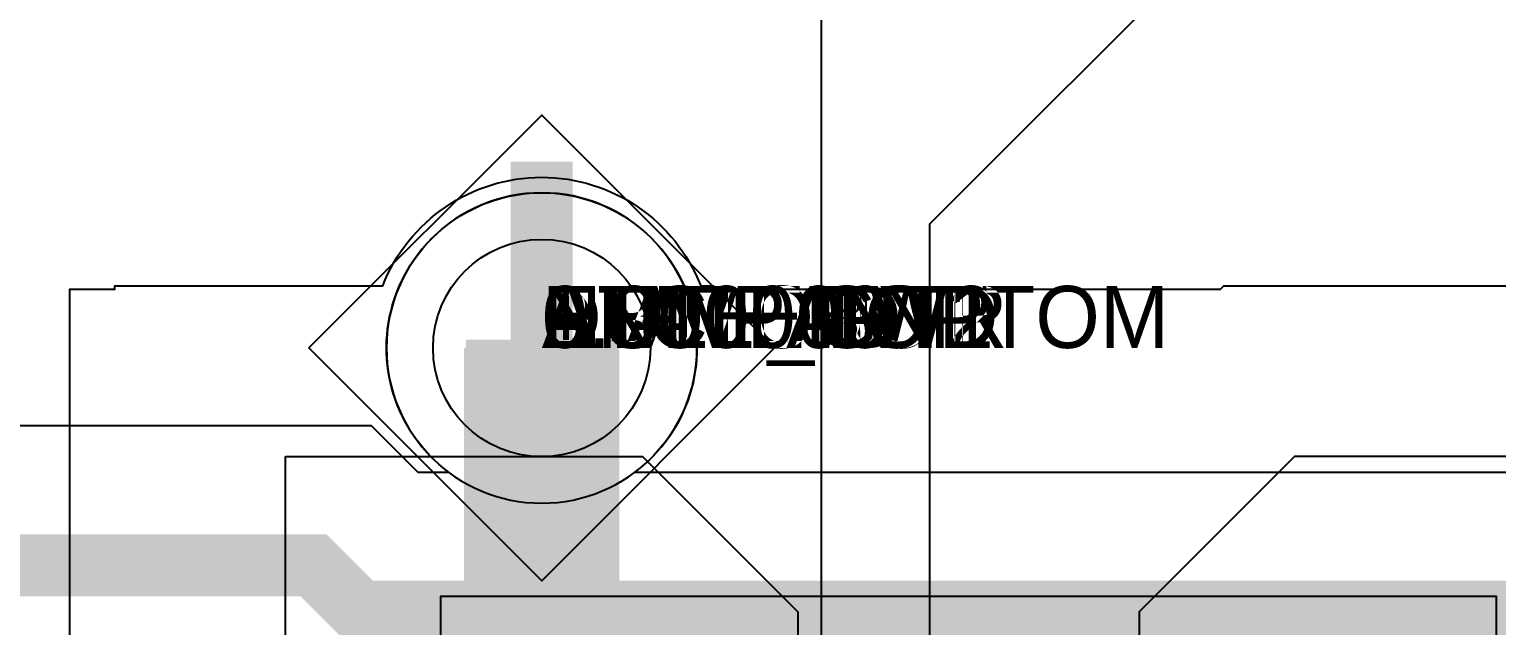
# Model space of a CAD drawing. Extents: x 0 to 323, y 0 to 320.
# Drawn here: x 78.412 to 83.139, y 263.161 to 265.083 of the extents above; entities that cross this region are included whole.
import ezdxf
from ezdxf.enums import TextEntityAlignment as Align

# ---------------------------------------------------------------- set-up
doc = ezdxf.new("R2010")
doc.units = 0
doc.header["$MEASUREMENT"] = 0
doc.layers.get('0').update_dxf_attribs({"linetype": 'CONTINUOUS'})
for name, color, linetype in [('CDN_FIGURES', 7, 'CONTINUOUS'), ('ETCH_BOTTOM', 7, 'CONTINUOUS'), ('ETCH_GND', 3, 'CONTINUOUS'), ('ETCH_INT1', 4, 'CONTINUOUS'), ('ETCH_INT2', 5, 'CONTINUOUS'), ('ETCH_PWR', 6, 'CONTINUOUS'), ('ETCH_TOP', 2, 'CONTINUOUS'), ('MANUFACTURING_NCLEGEND-1-6', 8, 'CONTINUOUS'), ('PACKAGE_GEOMETRY_ASSEMBLY_TOP', 11, 'CONTINUOUS')]:
    doc.layers.add(name, color=color, linetype=linetype)

# ---------------------------------------------------------------- blocks, each defined once
blk = doc.blocks.new('PAD_INFO')
for tag in ['SHAPE_TYPE', 'PAD_HEIGHT', 'PAD_LAYER', 'PAD_TYPE', 'PAD_WIDTH']:
    blk.add_attdef(tag, (0, 0), '', height=0.2)
at = {"flags": 2}
blk.add_attdef('CDN_TYPE', (0, 0), '', height=0.2, dxfattribs=at)
blk = doc.blocks.new('DRILL_INFO')
at = {"flags": 2}
blk.add_attdef('CDN_TYPE', (0, 0), '', height=0.2, dxfattribs=at)
for tag in ['FSHAPE', 'FCHAR', 'DRILL_HEIGHT', 'DIAMETER', 'PLATED', 'DRILL_WIDTH']:
    blk.add_attdef(tag, (0, 0), '', height=0.2)
blk = doc.blocks.new('VIA0700X0300')
at = {"layer": 'ETCH_BOTTOM'}
blk.add_circle((0, 0), 0.35, dxfattribs=at)
at = {"layer": 'ETCH_GND'}
blk.add_circle((0, 0), 0.35, dxfattribs=at)
at = {"layer": 'ETCH_INT1'}
blk.add_circle((0, 0), 0.35, dxfattribs=at)
at = {"layer": 'ETCH_INT2'}
blk.add_circle((0, 0), 0.35, dxfattribs=at)
at = {"layer": 'ETCH_PWR'}
blk.add_circle((0, 0), 0.35, dxfattribs=at)
at = {"layer": 'ETCH_TOP'}
blk.add_circle((0, 0), 0.35, dxfattribs=at)
ref = blk.add_blockref('PAD_INFO', (0, 0))
ref.add_attrib('PAD_LAYER', 'ETCH_TOP', (0, 0), dxfattribs={"height": 0.2})
ref.add_attrib('SHAPE_TYPE', 'NULL', (0, 0), dxfattribs={"height": 0.2})
ref.add_attrib('PAD_TYPE', 'ANTIPAD', (0, 0), dxfattribs={"height": 0.2})
ref.add_attrib('PAD_WIDTH', '0.000000', (0, 0), dxfattribs={"height": 0.2})
ref.add_attrib('PAD_HEIGHT', '0.000000', (0, 0), dxfattribs={"height": 0.2})
ref = blk.add_blockref('PAD_INFO', (0, 0))
ref.add_attrib('PAD_LAYER', 'ETCH_GND', (0, 0), dxfattribs={"height": 0.2})
ref.add_attrib('SHAPE_TYPE', 'NULL', (0, 0), dxfattribs={"height": 0.2})
ref.add_attrib('PAD_TYPE', 'ANTIPAD', (0, 0), dxfattribs={"height": 0.2})
ref.add_attrib('PAD_WIDTH', '0.000000', (0, 0), dxfattribs={"height": 0.2})
ref.add_attrib('PAD_HEIGHT', '0.000000', (0, 0), dxfattribs={"height": 0.2})
ref = blk.add_blockref('PAD_INFO', (0, 0))
ref.add_attrib('PAD_LAYER', 'ETCH_INT1', (0, 0), dxfattribs={"height": 0.2})
ref.add_attrib('SHAPE_TYPE', 'NULL', (0, 0), dxfattribs={"height": 0.2})
ref.add_attrib('PAD_TYPE', 'ANTIPAD', (0, 0), dxfattribs={"height": 0.2})
ref.add_attrib('PAD_WIDTH', '0.000000', (0, 0), dxfattribs={"height": 0.2})
ref.add_attrib('PAD_HEIGHT', '0.000000', (0, 0), dxfattribs={"height": 0.2})
ref = blk.add_blockref('PAD_INFO', (0, 0))
ref.add_attrib('PAD_LAYER', 'ETCH_INT2', (0, 0), dxfattribs={"height": 0.2})
ref.add_attrib('SHAPE_TYPE', 'NULL', (0, 0), dxfattribs={"height": 0.2})
ref.add_attrib('PAD_TYPE', 'ANTIPAD', (0, 0), dxfattribs={"height": 0.2})
ref.add_attrib('PAD_WIDTH', '0.000000', (0, 0), dxfattribs={"height": 0.2})
ref.add_attrib('PAD_HEIGHT', '0.000000', (0, 0), dxfattribs={"height": 0.2})
ref = blk.add_blockref('PAD_INFO', (0, 0))
ref.add_attrib('PAD_LAYER', 'ETCH_PWR', (0, 0), dxfattribs={"height": 0.2})
ref.add_attrib('SHAPE_TYPE', 'NULL', (0, 0), dxfattribs={"height": 0.2})
ref.add_attrib('PAD_TYPE', 'ANTIPAD', (0, 0), dxfattribs={"height": 0.2})
ref.add_attrib('PAD_WIDTH', '0.000000', (0, 0), dxfattribs={"height": 0.2})
ref.add_attrib('PAD_HEIGHT', '0.000000', (0, 0), dxfattribs={"height": 0.2})
ref = blk.add_blockref('PAD_INFO', (0, 0))
ref.add_attrib('PAD_LAYER', 'ETCH_BOTTOM', (0, 0), dxfattribs={"height": 0.2})
ref.add_attrib('SHAPE_TYPE', 'NULL', (0, 0), dxfattribs={"height": 0.2})
ref.add_attrib('PAD_TYPE', 'ANTIPAD', (0, 0), dxfattribs={"height": 0.2})
ref.add_attrib('PAD_WIDTH', '0.000000', (0, 0), dxfattribs={"height": 0.2})
ref.add_attrib('PAD_HEIGHT', '0.000000', (0, 0), dxfattribs={"height": 0.2})
ref = blk.add_blockref('PAD_INFO', (0, 0))
ref.add_attrib('PAD_LAYER', 'ETCH_TOP', (0, 0), dxfattribs={"height": 0.2})
ref.add_attrib('SHAPE_TYPE', 'NULL', (0, 0), dxfattribs={"height": 0.2})
ref.add_attrib('PAD_TYPE', 'THERMAL', (0, 0), dxfattribs={"height": 0.2})
ref.add_attrib('PAD_WIDTH', '0.000000', (0, 0), dxfattribs={"height": 0.2})
ref.add_attrib('PAD_HEIGHT', '0.000000', (0, 0), dxfattribs={"height": 0.2})
ref = blk.add_blockref('PAD_INFO', (0, 0))
ref.add_attrib('PAD_LAYER', 'ETCH_GND', (0, 0), dxfattribs={"height": 0.2})
ref.add_attrib('SHAPE_TYPE', 'NULL', (0, 0), dxfattribs={"height": 0.2})
ref.add_attrib('PAD_TYPE', 'THERMAL', (0, 0), dxfattribs={"height": 0.2})
ref.add_attrib('PAD_WIDTH', '0.000000', (0, 0), dxfattribs={"height": 0.2})
ref.add_attrib('PAD_HEIGHT', '0.000000', (0, 0), dxfattribs={"height": 0.2})
ref = blk.add_blockref('PAD_INFO', (0, 0))
ref.add_attrib('PAD_LAYER', 'ETCH_INT1', (0, 0), dxfattribs={"height": 0.2})
ref.add_attrib('SHAPE_TYPE', 'NULL', (0, 0), dxfattribs={"height": 0.2})
ref.add_attrib('PAD_TYPE', 'THERMAL', (0, 0), dxfattribs={"height": 0.2})
ref.add_attrib('PAD_WIDTH', '0.000000', (0, 0), dxfattribs={"height": 0.2})
ref.add_attrib('PAD_HEIGHT', '0.000000', (0, 0), dxfattribs={"height": 0.2})
ref = blk.add_blockref('PAD_INFO', (0, 0))
ref.add_attrib('PAD_LAYER', 'ETCH_INT2', (0, 0), dxfattribs={"height": 0.2})
ref.add_attrib('SHAPE_TYPE', 'NULL', (0, 0), dxfattribs={"height": 0.2})
ref.add_attrib('PAD_TYPE', 'THERMAL', (0, 0), dxfattribs={"height": 0.2})
ref.add_attrib('PAD_WIDTH', '0.000000', (0, 0), dxfattribs={"height": 0.2})
ref.add_attrib('PAD_HEIGHT', '0.000000', (0, 0), dxfattribs={"height": 0.2})
ref = blk.add_blockref('PAD_INFO', (0, 0))
ref.add_attrib('PAD_LAYER', 'ETCH_PWR', (0, 0), dxfattribs={"height": 0.2})
ref.add_attrib('SHAPE_TYPE', 'NULL', (0, 0), dxfattribs={"height": 0.2})
ref.add_attrib('PAD_TYPE', 'THERMAL', (0, 0), dxfattribs={"height": 0.2})
ref.add_attrib('PAD_WIDTH', '0.000000', (0, 0), dxfattribs={"height": 0.2})
ref.add_attrib('PAD_HEIGHT', '0.000000', (0, 0), dxfattribs={"height": 0.2})
ref = blk.add_blockref('PAD_INFO', (0, 0))
ref.add_attrib('PAD_LAYER', 'ETCH_BOTTOM', (0, 0), dxfattribs={"height": 0.2})
ref.add_attrib('SHAPE_TYPE', 'NULL', (0, 0), dxfattribs={"height": 0.2})
ref.add_attrib('PAD_TYPE', 'THERMAL', (0, 0), dxfattribs={"height": 0.2})
ref.add_attrib('PAD_WIDTH', '0.000000', (0, 0), dxfattribs={"height": 0.2})
ref.add_attrib('PAD_HEIGHT', '0.000000', (0, 0), dxfattribs={"height": 0.2})
ref = blk.add_blockref('PAD_INFO', (0, 0))
ref.add_attrib('PAD_LAYER', 'ETCH_TOP', (0, 0), dxfattribs={"height": 0.2})
ref.add_attrib('SHAPE_TYPE', 'CIRCLE', (0, 0), dxfattribs={"height": 0.2})
ref.add_attrib('PAD_TYPE', 'REGULAR', (0, 0), dxfattribs={"height": 0.2})
ref.add_attrib('PAD_WIDTH', '0.700000', (0, 0), dxfattribs={"height": 0.2})
ref.add_attrib('PAD_HEIGHT', '0.700000', (0, 0), dxfattribs={"height": 0.2})
ref = blk.add_blockref('PAD_INFO', (0, 0))
ref.add_attrib('PAD_LAYER', 'ETCH_GND', (0, 0), dxfattribs={"height": 0.2})
ref.add_attrib('SHAPE_TYPE', 'CIRCLE', (0, 0), dxfattribs={"height": 0.2})
ref.add_attrib('PAD_TYPE', 'REGULAR', (0, 0), dxfattribs={"height": 0.2})
ref.add_attrib('PAD_WIDTH', '0.700000', (0, 0), dxfattribs={"height": 0.2})
ref.add_attrib('PAD_HEIGHT', '0.700000', (0, 0), dxfattribs={"height": 0.2})
ref = blk.add_blockref('PAD_INFO', (0, 0))
ref.add_attrib('PAD_LAYER', 'ETCH_INT1', (0, 0), dxfattribs={"height": 0.2})
ref.add_attrib('SHAPE_TYPE', 'CIRCLE', (0, 0), dxfattribs={"height": 0.2})
ref.add_attrib('PAD_TYPE', 'REGULAR', (0, 0), dxfattribs={"height": 0.2})
ref.add_attrib('PAD_WIDTH', '0.700000', (0, 0), dxfattribs={"height": 0.2})
ref.add_attrib('PAD_HEIGHT', '0.700000', (0, 0), dxfattribs={"height": 0.2})
ref = blk.add_blockref('PAD_INFO', (0, 0))
ref.add_attrib('PAD_LAYER', 'ETCH_INT2', (0, 0), dxfattribs={"height": 0.2})
ref.add_attrib('SHAPE_TYPE', 'CIRCLE', (0, 0), dxfattribs={"height": 0.2})
ref.add_attrib('PAD_TYPE', 'REGULAR', (0, 0), dxfattribs={"height": 0.2})
ref.add_attrib('PAD_WIDTH', '0.700000', (0, 0), dxfattribs={"height": 0.2})
ref.add_attrib('PAD_HEIGHT', '0.700000', (0, 0), dxfattribs={"height": 0.2})
ref = blk.add_blockref('PAD_INFO', (0, 0))
ref.add_attrib('PAD_LAYER', 'ETCH_PWR', (0, 0), dxfattribs={"height": 0.2})
ref.add_attrib('SHAPE_TYPE', 'CIRCLE', (0, 0), dxfattribs={"height": 0.2})
ref.add_attrib('PAD_TYPE', 'REGULAR', (0, 0), dxfattribs={"height": 0.2})
ref.add_attrib('PAD_WIDTH', '0.700000', (0, 0), dxfattribs={"height": 0.2})
ref.add_attrib('PAD_HEIGHT', '0.700000', (0, 0), dxfattribs={"height": 0.2})
ref = blk.add_blockref('PAD_INFO', (0, 0))
ref.add_attrib('PAD_LAYER', 'ETCH_BOTTOM', (0, 0), dxfattribs={"height": 0.2})
ref.add_attrib('SHAPE_TYPE', 'CIRCLE', (0, 0), dxfattribs={"height": 0.2})
ref.add_attrib('PAD_TYPE', 'REGULAR', (0, 0), dxfattribs={"height": 0.2})
ref.add_attrib('PAD_WIDTH', '0.700000', (0, 0), dxfattribs={"height": 0.2})
ref.add_attrib('PAD_HEIGHT', '0.700000', (0, 0), dxfattribs={"height": 0.2})
ref = blk.add_blockref('DRILL_INFO', (0, 0))
ref.add_attrib('DIAMETER', '0.300000', (0, 0), dxfattribs={"height": 0.2})
ref.add_attrib('PLATED', 'PLATED', (0, 0), dxfattribs={"height": 0.2})
ref.add_attrib('FSHAPE', 'DIAMOND', (0, 0), dxfattribs={"height": 0.2})
ref.add_attrib('FCHAR', '+', (0, 0), dxfattribs={"height": 0.2})
ref.add_attrib('DRILL_WIDTH', '1.500000', (0, 0), dxfattribs={"height": 0.2})
ref.add_attrib('DRILL_HEIGHT', '1.500000', (0, 0), dxfattribs={"height": 0.2})
for tag in ['CDN_TYPE', 'PIN']:
    blk.add_attdef(tag, (0, 0), '', height=0.2)
at = {"flags": 2}
for tag in ['PSTKNAME', 'BBV']:
    blk.add_attdef(tag, (0, 0), '', height=0.2, dxfattribs=at)
blk = doc.blocks.new('FIGURE_DIAMOND')
at = {"layer": 'CDN_FIGURES'}
blk.add_lwpolyline([(-0.5, 0), (0, 0.5), (0.5, 0), (0, -0.5)], close=True, dxfattribs=at)
blk = doc.blocks.new('RC1650X2700TS_C1')
at = {"layer": 'ETCH_TOP'}
blk.add_lwpolyline([(0.825, 1.35), (-0.325, 1.35), (-0.825, 0.85), (-0.825, -1.35), (0.825, -1.35)], close=True, dxfattribs=at)
for tag in ['CDN_TYPE', 'PIN']:
    blk.add_attdef(tag, (0, 0), '', height=0.2)
at = {"flags": 2}
for tag in ['PSTKNAME', 'BBV']:
    blk.add_attdef(tag, (0, 0), '', height=0.2, dxfattribs=at)
blk = doc.blocks.new('RC1650X2700TS_C')
at = {"layer": 'ETCH_TOP'}
blk.add_lwpolyline([(-0.825, 1.35), (0.325, 1.35), (0.825, 0.85), (0.825, -1.35), (-0.825, -1.35)], close=True, dxfattribs=at)
ref = blk.add_blockref('PAD_INFO', (0, 0))
ref.add_attrib('PAD_LAYER', 'ETCH_TOP', (0, 0), dxfattribs={"height": 0.2})
ref.add_attrib('SHAPE_TYPE', 'NULL', (0, 0), dxfattribs={"height": 0.2})
ref.add_attrib('PAD_TYPE', 'ANTIPAD', (0, 0), dxfattribs={"height": 0.2})
ref.add_attrib('PAD_WIDTH', '0.000000', (0, 0), dxfattribs={"height": 0.2})
ref.add_attrib('PAD_HEIGHT', '0.000000', (0, 0), dxfattribs={"height": 0.2})
ref = blk.add_blockref('PAD_INFO', (0, 0))
ref.add_attrib('PAD_LAYER', 'ETCH_GND', (0, 0), dxfattribs={"height": 0.2})
ref.add_attrib('SHAPE_TYPE', 'NULL', (0, 0), dxfattribs={"height": 0.2})
ref.add_attrib('PAD_TYPE', 'ANTIPAD', (0, 0), dxfattribs={"height": 0.2})
ref.add_attrib('PAD_WIDTH', '0.000000', (0, 0), dxfattribs={"height": 0.2})
ref.add_attrib('PAD_HEIGHT', '0.000000', (0, 0), dxfattribs={"height": 0.2})
ref = blk.add_blockref('PAD_INFO', (0, 0))
ref.add_attrib('PAD_LAYER', 'ETCH_INT1', (0, 0), dxfattribs={"height": 0.2})
ref.add_attrib('SHAPE_TYPE', 'NULL', (0, 0), dxfattribs={"height": 0.2})
ref.add_attrib('PAD_TYPE', 'ANTIPAD', (0, 0), dxfattribs={"height": 0.2})
ref.add_attrib('PAD_WIDTH', '0.000000', (0, 0), dxfattribs={"height": 0.2})
ref.add_attrib('PAD_HEIGHT', '0.000000', (0, 0), dxfattribs={"height": 0.2})
ref = blk.add_blockref('PAD_INFO', (0, 0))
ref.add_attrib('PAD_LAYER', 'ETCH_INT2', (0, 0), dxfattribs={"height": 0.2})
ref.add_attrib('SHAPE_TYPE', 'NULL', (0, 0), dxfattribs={"height": 0.2})
ref.add_attrib('PAD_TYPE', 'ANTIPAD', (0, 0), dxfattribs={"height": 0.2})
ref.add_attrib('PAD_WIDTH', '0.000000', (0, 0), dxfattribs={"height": 0.2})
ref.add_attrib('PAD_HEIGHT', '0.000000', (0, 0), dxfattribs={"height": 0.2})
ref = blk.add_blockref('PAD_INFO', (0, 0))
ref.add_attrib('PAD_LAYER', 'ETCH_PWR', (0, 0), dxfattribs={"height": 0.2})
ref.add_attrib('SHAPE_TYPE', 'NULL', (0, 0), dxfattribs={"height": 0.2})
ref.add_attrib('PAD_TYPE', 'ANTIPAD', (0, 0), dxfattribs={"height": 0.2})
ref.add_attrib('PAD_WIDTH', '0.000000', (0, 0), dxfattribs={"height": 0.2})
ref.add_attrib('PAD_HEIGHT', '0.000000', (0, 0), dxfattribs={"height": 0.2})
ref = blk.add_blockref('PAD_INFO', (0, 0))
ref.add_attrib('PAD_LAYER', 'ETCH_BOTTOM', (0, 0), dxfattribs={"height": 0.2})
ref.add_attrib('SHAPE_TYPE', 'NULL', (0, 0), dxfattribs={"height": 0.2})
ref.add_attrib('PAD_TYPE', 'ANTIPAD', (0, 0), dxfattribs={"height": 0.2})
ref.add_attrib('PAD_WIDTH', '0.000000', (0, 0), dxfattribs={"height": 0.2})
ref.add_attrib('PAD_HEIGHT', '0.000000', (0, 0), dxfattribs={"height": 0.2})
ref = blk.add_blockref('PAD_INFO', (0, 0))
ref.add_attrib('PAD_LAYER', 'ETCH_TOP', (0, 0), dxfattribs={"height": 0.2})
ref.add_attrib('SHAPE_TYPE', 'NULL', (0, 0), dxfattribs={"height": 0.2})
ref.add_attrib('PAD_TYPE', 'THERMAL', (0, 0), dxfattribs={"height": 0.2})
ref.add_attrib('PAD_WIDTH', '0.000000', (0, 0), dxfattribs={"height": 0.2})
ref.add_attrib('PAD_HEIGHT', '0.000000', (0, 0), dxfattribs={"height": 0.2})
ref = blk.add_blockref('PAD_INFO', (0, 0))
ref.add_attrib('PAD_LAYER', 'ETCH_GND', (0, 0), dxfattribs={"height": 0.2})
ref.add_attrib('SHAPE_TYPE', 'NULL', (0, 0), dxfattribs={"height": 0.2})
ref.add_attrib('PAD_TYPE', 'THERMAL', (0, 0), dxfattribs={"height": 0.2})
ref.add_attrib('PAD_WIDTH', '0.000000', (0, 0), dxfattribs={"height": 0.2})
ref.add_attrib('PAD_HEIGHT', '0.000000', (0, 0), dxfattribs={"height": 0.2})
ref = blk.add_blockref('PAD_INFO', (0, 0))
ref.add_attrib('PAD_LAYER', 'ETCH_INT1', (0, 0), dxfattribs={"height": 0.2})
ref.add_attrib('SHAPE_TYPE', 'NULL', (0, 0), dxfattribs={"height": 0.2})
ref.add_attrib('PAD_TYPE', 'THERMAL', (0, 0), dxfattribs={"height": 0.2})
ref.add_attrib('PAD_WIDTH', '0.000000', (0, 0), dxfattribs={"height": 0.2})
ref.add_attrib('PAD_HEIGHT', '0.000000', (0, 0), dxfattribs={"height": 0.2})
ref = blk.add_blockref('PAD_INFO', (0, 0))
ref.add_attrib('PAD_LAYER', 'ETCH_INT2', (0, 0), dxfattribs={"height": 0.2})
ref.add_attrib('SHAPE_TYPE', 'NULL', (0, 0), dxfattribs={"height": 0.2})
ref.add_attrib('PAD_TYPE', 'THERMAL', (0, 0), dxfattribs={"height": 0.2})
ref.add_attrib('PAD_WIDTH', '0.000000', (0, 0), dxfattribs={"height": 0.2})
ref.add_attrib('PAD_HEIGHT', '0.000000', (0, 0), dxfattribs={"height": 0.2})
ref = blk.add_blockref('PAD_INFO', (0, 0))
ref.add_attrib('PAD_LAYER', 'ETCH_PWR', (0, 0), dxfattribs={"height": 0.2})
ref.add_attrib('SHAPE_TYPE', 'NULL', (0, 0), dxfattribs={"height": 0.2})
ref.add_attrib('PAD_TYPE', 'THERMAL', (0, 0), dxfattribs={"height": 0.2})
ref.add_attrib('PAD_WIDTH', '0.000000', (0, 0), dxfattribs={"height": 0.2})
ref.add_attrib('PAD_HEIGHT', '0.000000', (0, 0), dxfattribs={"height": 0.2})
ref = blk.add_blockref('PAD_INFO', (0, 0))
ref.add_attrib('PAD_LAYER', 'ETCH_BOTTOM', (0, 0), dxfattribs={"height": 0.2})
ref.add_attrib('SHAPE_TYPE', 'NULL', (0, 0), dxfattribs={"height": 0.2})
ref.add_attrib('PAD_TYPE', 'THERMAL', (0, 0), dxfattribs={"height": 0.2})
ref.add_attrib('PAD_WIDTH', '0.000000', (0, 0), dxfattribs={"height": 0.2})
ref.add_attrib('PAD_HEIGHT', '0.000000', (0, 0), dxfattribs={"height": 0.2})
ref = blk.add_blockref('PAD_INFO', (0, 0))
ref.add_attrib('PAD_LAYER', 'ETCH_GND', (0, 0), dxfattribs={"height": 0.2})
ref.add_attrib('SHAPE_TYPE', 'NULL', (0, 0), dxfattribs={"height": 0.2})
ref.add_attrib('PAD_TYPE', 'REGULAR', (0, 0), dxfattribs={"height": 0.2})
ref.add_attrib('PAD_WIDTH', '0.000000', (0, 0), dxfattribs={"height": 0.2})
ref.add_attrib('PAD_HEIGHT', '0.000000', (0, 0), dxfattribs={"height": 0.2})
ref = blk.add_blockref('PAD_INFO', (0, 0))
ref.add_attrib('PAD_LAYER', 'ETCH_INT1', (0, 0), dxfattribs={"height": 0.2})
ref.add_attrib('SHAPE_TYPE', 'NULL', (0, 0), dxfattribs={"height": 0.2})
ref.add_attrib('PAD_TYPE', 'REGULAR', (0, 0), dxfattribs={"height": 0.2})
ref.add_attrib('PAD_WIDTH', '0.000000', (0, 0), dxfattribs={"height": 0.2})
ref.add_attrib('PAD_HEIGHT', '0.000000', (0, 0), dxfattribs={"height": 0.2})
ref = blk.add_blockref('PAD_INFO', (0, 0))
ref.add_attrib('PAD_LAYER', 'ETCH_INT2', (0, 0), dxfattribs={"height": 0.2})
ref.add_attrib('SHAPE_TYPE', 'NULL', (0, 0), dxfattribs={"height": 0.2})
ref.add_attrib('PAD_TYPE', 'REGULAR', (0, 0), dxfattribs={"height": 0.2})
ref.add_attrib('PAD_WIDTH', '0.000000', (0, 0), dxfattribs={"height": 0.2})
ref.add_attrib('PAD_HEIGHT', '0.000000', (0, 0), dxfattribs={"height": 0.2})
ref = blk.add_blockref('PAD_INFO', (0, 0))
ref.add_attrib('PAD_LAYER', 'ETCH_PWR', (0, 0), dxfattribs={"height": 0.2})
ref.add_attrib('SHAPE_TYPE', 'NULL', (0, 0), dxfattribs={"height": 0.2})
ref.add_attrib('PAD_TYPE', 'REGULAR', (0, 0), dxfattribs={"height": 0.2})
ref.add_attrib('PAD_WIDTH', '0.000000', (0, 0), dxfattribs={"height": 0.2})
ref.add_attrib('PAD_HEIGHT', '0.000000', (0, 0), dxfattribs={"height": 0.2})
ref = blk.add_blockref('PAD_INFO', (0, 0))
ref.add_attrib('PAD_LAYER', 'ETCH_BOTTOM', (0, 0), dxfattribs={"height": 0.2})
ref.add_attrib('SHAPE_TYPE', 'NULL', (0, 0), dxfattribs={"height": 0.2})
ref.add_attrib('PAD_TYPE', 'REGULAR', (0, 0), dxfattribs={"height": 0.2})
ref.add_attrib('PAD_WIDTH', '0.000000', (0, 0), dxfattribs={"height": 0.2})
ref.add_attrib('PAD_HEIGHT', '0.000000', (0, 0), dxfattribs={"height": 0.2})
ref = blk.add_blockref('DRILL_INFO', (0, 0))
ref.add_attrib('DIAMETER', '0.000000', (0, 0), dxfattribs={"height": 0.2})
ref.add_attrib('PLATED', 'PLATED', (0, 0), dxfattribs={"height": 0.2})
ref.add_attrib('FSHAPE', 'NULL', (0, 0), dxfattribs={"height": 0.2})
ref.add_attrib('DRILL_WIDTH', '0.000000', (0, 0), dxfattribs={"height": 0.2})
ref.add_attrib('DRILL_HEIGHT', '0.000000', (0, 0), dxfattribs={"height": 0.2})
ref = blk.add_blockref('PAD_INFO', (0, 0))
ref.add_attrib('PAD_LAYER', 'ETCH_TOP', (0, 0), dxfattribs={"height": 0.2})
ref.add_attrib('SHAPE_TYPE', 'SHAPE', (0, 0), dxfattribs={"height": 0.2})
ref.add_attrib('PAD_TYPE', 'REGULAR', (0, 0), dxfattribs={"height": 0.2})
ref.add_attrib('PAD_WIDTH', '1.650000', (0, 0), dxfattribs={"height": 0.2})
ref.add_attrib('PAD_HEIGHT', '2.700000', (0, 0), dxfattribs={"height": 0.2})
for tag in ['CDN_TYPE', 'PIN']:
    blk.add_attdef(tag, (0, 0), '', height=0.2)
at = {"flags": 2}
for tag in ['PSTKNAME', 'BBV']:
    blk.add_attdef(tag, (0, 0), '', height=0.2, dxfattribs=at)
blk = doc.blocks.new('F94')
at = {"layer": 'PACKAGE_GEOMETRY_ASSEMBLY_TOP'}
blk.add_lwpolyline([(-0.325, -0.9), (3.075, -0.9), (3.075, 0.9), (-0.325, 0.9)], close=True, dxfattribs=at)
at = {"layer": 'ETCH_TOP'}
ref = blk.add_blockref('RC1650X2700TS_C', (0, 0), dxfattribs=at)
ref.add_attrib('CDN_TYPE', 'PIN', (0, 0), dxfattribs={"height": 0.2})
ref.add_attrib('PIN', '1', (0, 0), dxfattribs={"height": 0.2})
blk.add_blockref('RC1650X2700TS_C1', (2.75, 0), dxfattribs=at)
at = {"flags": 2}
for tag in ['SYMBOL_TYPE', 'CDN_TYPE', 'REFDES']:
    blk.add_attdef(tag, (0, 0), '', height=0.2, dxfattribs=at)

msp = doc.modelspace()

# ---------------------------------------------------------------- linework, layer by layer
at = {"layer": 'ETCH_BOTTOM'}
for points in [[(80.0626, 264.0555, 0.2, 0.2, 0), (80.0626, 264.6563, 0.2, 0.2, 0)], [(80.0626, 262.3555, 0.5, 0.5, 0), (80.0626, 264.0555, 0.5, 0.5, 0)], [(84.0076, 263.8105, 0.5, 0.5, 0), (84.0076, 263.5505, 0.5, 0.5, 0), (82.8126, 262.3555, 0.5, 0.5, 0)]]:
    msp.add_lwpolyline(points, format="xyseb", dxfattribs=at)
msp.add_lwpolyline([(84.1877, 260.4554), (78.6875, 260.4554), (78.6875, 260.5955), (78.5426, 260.5955), (78.5426, 261.9484, -0.442443), (78.5426, 262.7626), (78.5426, 264.2455), (78.6875, 264.2455), (78.6875, 264.2556), (79.5502, 264.2556, -0.683031), (80.575, 264.2556), (80.6155, 264.2556), (80.6256, 264.2455), (82.2496, 264.2455), (82.2597, 264.2556), (83.6051, 264.2556, -0.650169), (84.6077, 263.8105), (84.6077, 263.5505, -0.198912), (84.4319, 263.1262), (84.1877, 262.8819)], format="xyb", close=True, dxfattribs=at)
at = {"layer": 'ETCH_INT1'}
for points, format in [([(59.6605, 263.7056), (62.5855, 263.7056, -1.362386), (63.5397, 263.7056), (64.035, 263.7056), (64.4249, 263.3156), (66.6661, 263.3156, -1.66478), (67.5491, 263.3156), (73.4621, 263.3156, -9.850769), (73.6631, 263.3156), (73.9219, 263.3156), (74.4119, 263.8056), (79.5133, 263.8056), (79.6633, 263.6556), (79.7623, 263.6556, -2.997003), (80.3629, 263.6556), (83.5321, 263.6556, -1.377485), (84.4831, 263.6556), (90.0542, 263.6556, -1.52703)], "xyb"), ([(91.9769, 263.2055, 0.2, 0.2, 0), (79.4769, 263.2055, 0.2, 0.2, 0), (79.3269, 263.3555, 0.2, 0.2, 0), (74.5983, 263.3555, 0.2, 0.2, 0), (74.1083, 262.8655, 0.2, 0.2, 0), (64.2384, 262.8655, 0.2, 0.2, 0), (63.8485, 263.2555, 0.2, 0.2, 0), (59.8469, 263.2555, 0.2, 0.2, 0), (58.7769, 262.1855, 0.2, 0.2, 0), (56.8483, 262.1855, 0.2, 0.2, 0), (55.7483, 263.2855, 0.2, 0.2, 0), (45.2269, 263.2855, 0.2, 0.2, 0), (43.8669, 261.9255, 0.2, 0.2, 0), (34.8983, 261.9255, 0.2, 0.2, 0), (33.8783, 262.9455, 0.2, 0.2, 0), (22.9769, 262.9455, 0.2, 0.2, 0), (20.1526, 260.1212, 0.2, 0.2, 0), (20.1526, 246.4012, 0.2, 0.2, 0), (15.5969, 241.8455, 0.2, 0.2, 0), (11.4162, 241.8455, 0.2, 0.2, 0), (11.3862, 241.8755, 0.2, 0.2, 0), (9.8126, 241.8755, 0.2, 0.2, 0), (8.9926, 241.0555, 0.2, 0.2, 0), (8.9926, 240.9255, 0.2, 0.2, 0)], "xyseb")]:
    msp.add_lwpolyline(points, format=format, dxfattribs=at)
at = {"layer": 'ETCH_INT2'}
msp.add_lwpolyline([(80.0626, 264.5556, 1), (80.0626, 263.5554, 1)], format="xyb", close=True, dxfattribs=at)
at = {"layer": 'ETCH_PWR'}
msp.add_lwpolyline([(80.9626, 265.2055), (80.9626, 261.3555), (80.7126, 261.1055), (69.5126, 261.1055), (68.7626, 261.8555), (68.7626, 266.7055)], dxfattribs=at)
msp.add_lwpolyline([(68.2126, 265.7055), (68.2126, 261.4055), (68.3623, 261.2558), (68.3627, 261.2355, 0.192796), (68.6115, 260.6544), (69.0465, 260.2194, 0.584023), (70.473, 260.6169), (70.4825, 260.6555), (81.3126, 260.6555), (81.3126, 264.4555), (83.1126, 266.2555)], format="xyb", dxfattribs=at)
msp.add_lwpolyline([(80.5627, 264.0555, 1), (79.5625, 264.0555, 1)], format="xyb", close=True, dxfattribs=at)

# ---------------------------------------------------------------- block references
at = {"xscale": -1}
msp.add_blockref('F94', (82.8126, 262.3555), dxfattribs=at)
at = {"layer": 'ETCH_TOP'}
msp.add_blockref('VIA0700X0300', (80.0626, 264.0555), dxfattribs=at)
at = {"layer": 'MANUFACTURING_NCLEGEND-1-6', "xscale": 1.5, "yscale": 1.5}
msp.add_blockref('FIGURE_DIAMOND', (80.0626, 264.0555), dxfattribs=at)

# ---------------------------------------------------------------- texts
at = {"layer": 'MANUFACTURING_NCLEGEND-1-6'}
msp.add_text('+', height=0.75, dxfattribs=at).set_placement((80.0626, 264.0555), align=Align.MIDDLE_CENTER)

doc.saveas('drawing.dxf')
